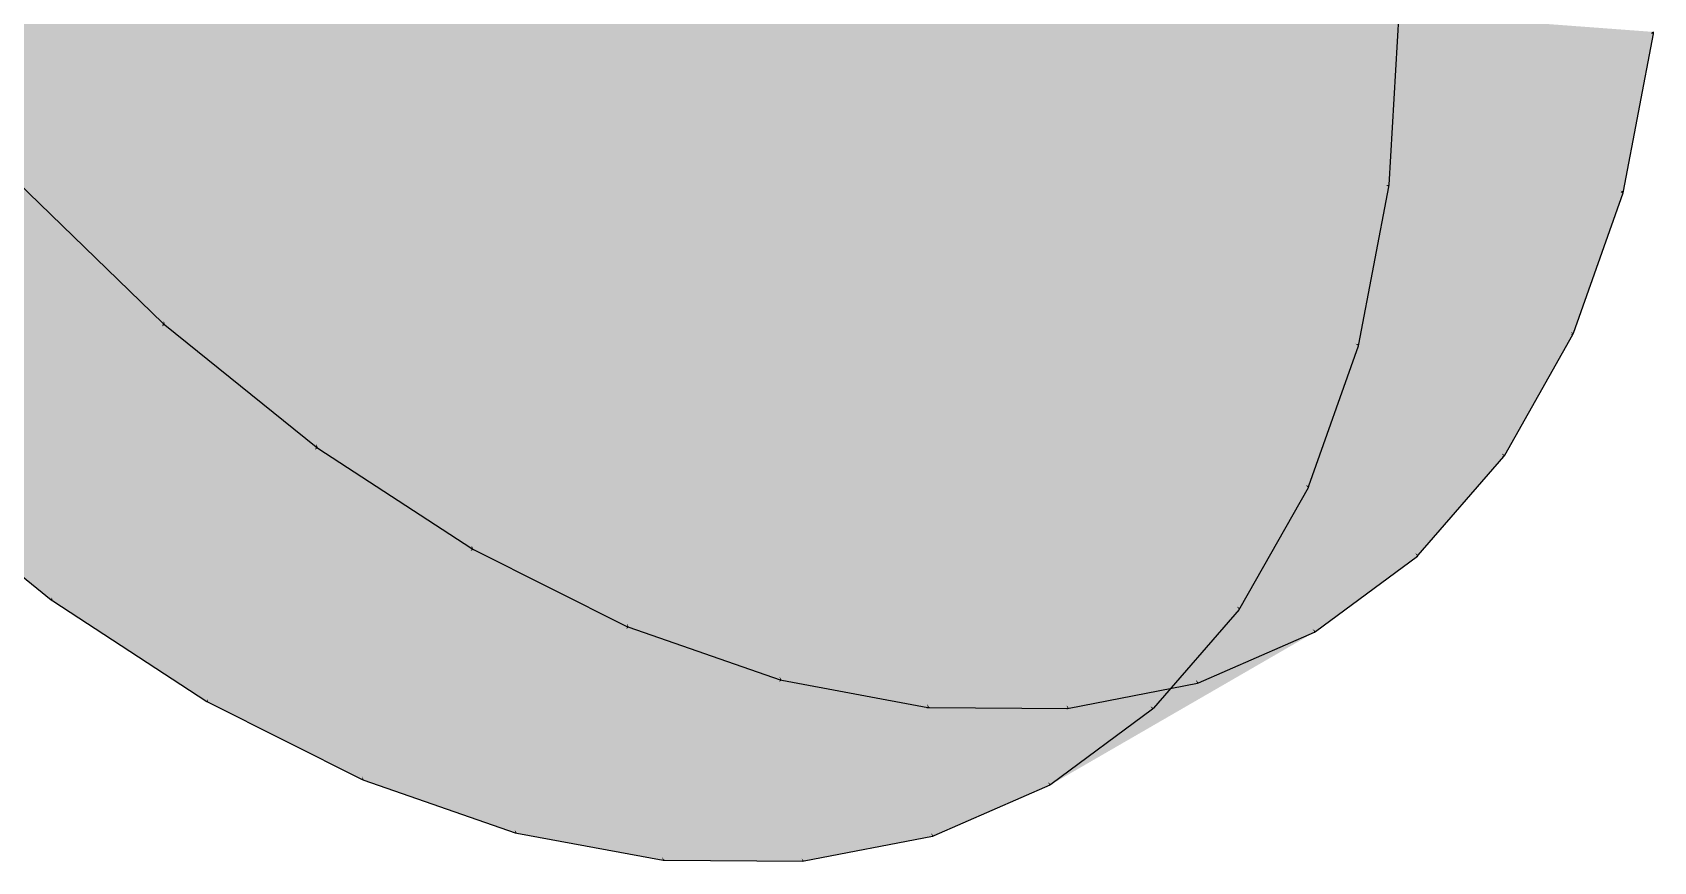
# Model space of a CAD drawing. Extents: x 0 to 297, y 0 to 210.
# Drawn here: x 190.15 to 198.81, y 141.5 to 145.92 of the extents above; entities that cross this region are included whole.
import ezdxf

# ---------------------------------------------------------------- set-up
doc = ezdxf.new("R2010")
doc.units = 0
doc.layers.add('SOMBRA', color=8, linetype='CONTINUOUS')
doc.layers.add('VISIBLE', color=7, linetype='CONTINUOUS')

msp = doc.modelspace()

# ---------------------------------------------------------------- linework, layer by layer
at = {"layer": 'SOMBRA', "color": 252}
for points in [[(190.6243, 145.92), (191.0858, 149.7011), (190.1707, 146.286)], [(191.0858, 145.6186), (191.0858, 149.7011), (190.6243, 145.92)], [(191.5473, 145.3871), (191.0858, 149.7011), (191.0858, 145.6186)], [(192.0008, 145.2294), (191.0858, 149.7011), (191.5473, 145.3871)], [(192.4388, 145.1482), (191.0858, 149.7011), (192.0008, 145.2294)], [(192.8536, 145.1449), (191.0858, 149.7011), (192.4388, 145.1482)], [(193.2381, 145.2196), (191.0858, 149.7011), (192.8536, 145.1449)], [(193.5858, 145.371), (191.0858, 149.7011), (193.2381, 145.2196)], [(193.8907, 145.5964), (191.0858, 149.7011), (193.5858, 145.371)], [(194.1476, 145.8921), (191.0858, 149.7011), (193.8907, 145.5964)], [(194.3522, 146.2529), (191.0858, 149.7011), (194.1476, 145.8921)], [(190.5995, 145.7166), (190.1707, 146.286), (190.1548, 146.2266)], [(190.5995, 145.7166), (190.6163, 145.8541), (190.1707, 146.286)], [(190.6163, 145.8541), (190.6243, 145.92), (190.1707, 146.286)], [(196.3907, 145.8318), (195.7381, 146.3078), (195.1843, 146.0668)], [(197.4359, 146.0348), (195.7381, 146.3078), (196.3907, 145.8318)], [(190.5723, 145.4942), (190.1548, 146.2266), (190.1215, 146.1023)], [(190.5723, 145.4942), (190.5995, 145.7166), (190.1548, 146.2266)], [(194.4091, 146.1929), (194.3522, 146.2529), (194.1476, 145.8921)], [(194.5279, 146.0675), (194.4091, 146.1929), (194.1476, 145.8921)], [(190.532, 145.1633), (190.1215, 146.1023), (190.0677, 145.9015)], [(190.532, 145.1633), (190.5723, 145.4942), (190.1215, 146.1023)], [(194.5279, 146.0675), (194.1476, 145.8921), (194.2009, 145.8258)], [(194.72, 145.8647), (194.5279, 146.0675), (194.2009, 145.8258)], [(195.1843, 146.0668), (194.5279, 146.0675), (194.72, 145.8647)], [(195.6183, 145.6818), (195.1843, 146.0668), (194.72, 145.8647)], [(196.3907, 145.8318), (195.1843, 146.0668), (195.6183, 145.6818)], [(197.3959, 145.109), (197.4359, 146.0348), (196.3907, 145.8318)], [(197.3959, 145.109), (197.4497, 146.0268), (197.4359, 146.0348)], [(198.7951, 145.9168), (197.4497, 146.0268), (197.3959, 145.109)], [(198.8101, 145.9255), (197.4497, 146.0268), (198.7951, 145.9168)], [(190.4733, 144.6827), (190.0677, 145.9015), (189.9876, 145.6026)], [(190.4733, 144.6827), (190.532, 145.1633), (190.0677, 145.9015)], [(191.0858, 145.1589), (190.6163, 145.8541), (190.5995, 145.7166)], [(191.0858, 145.399), (190.6243, 145.92), (190.6163, 145.8541)], [(191.0858, 145.1589), (191.0858, 145.399), (190.6163, 145.8541)], [(191.0858, 145.399), (191.0858, 145.5475), (190.6243, 145.92)], [(191.0858, 145.5475), (191.0858, 145.6186), (190.6243, 145.92)], [(194.2009, 145.8258), (194.1476, 145.8921), (193.8907, 145.5964)], [(194.72, 145.8647), (194.2009, 145.8258), (194.3123, 145.6872)], [(195.0058, 145.5629), (194.72, 145.8647), (194.3123, 145.6872)], [(195.6183, 145.6818), (194.72, 145.8647), (195.0058, 145.5629)], [(197.3953, 145.0991), (198.8095, 145.9156), (198.7951, 145.9168)], [(197.3953, 145.0991), (198.7951, 145.9168), (197.3959, 145.109)], [(198.6488, 145.0756), (198.8095, 145.9156), (197.3953, 145.0991)], [(198.8095, 145.9156), (198.8101, 145.9255), (198.7951, 145.9168)], [(194.3123, 145.6872), (194.2009, 145.8258), (193.8907, 145.5964)], [(197.3816, 145.1091), (196.3907, 145.8318), (195.6183, 145.6818)], [(197.3959, 145.109), (196.3907, 145.8318), (197.3816, 145.1091)], [(191.0858, 144.8016), (190.5995, 145.7166), (190.5723, 145.4942)], [(191.0858, 144.8016), (191.0858, 145.1589), (190.5995, 145.7166)], [(194.3123, 145.6872), (193.8907, 145.5964), (193.9395, 145.5249)], [(194.4924, 145.4632), (194.3123, 145.6872), (193.9395, 145.5249)], [(195.0058, 145.5629), (194.3123, 145.6872), (194.4924, 145.4632)], [(196.2542, 145.118), (195.6183, 145.6818), (195.0058, 145.5629)], [(197.3816, 145.1091), (195.6183, 145.6818), (196.2542, 145.118)], [(190.3874, 143.9787), (189.9876, 145.6026), (189.8713, 145.1685)], [(190.3874, 143.9787), (190.4733, 144.6827), (189.9876, 145.6026)], [(191.5721, 145.1551), (191.0858, 145.6186), (191.0858, 145.5475)], [(191.5721, 145.1551), (191.5553, 145.312), (191.0858, 145.6186)], [(191.5553, 145.312), (191.5473, 145.3871), (191.0858, 145.6186)], [(193.9395, 145.5249), (193.8907, 145.5964), (193.5858, 145.371)], [(191.5992, 144.9013), (191.0858, 145.5475), (191.0858, 145.399)], [(191.5992, 144.9013), (191.5721, 145.1551), (191.0858, 145.5475)], [(194.0416, 145.3756), (193.9395, 145.5249), (193.5858, 145.371)], [(194.4924, 145.4632), (193.9395, 145.5249), (194.0416, 145.3756)], [(195.421, 145.1246), (195.0058, 145.5629), (194.4924, 145.4632)], [(196.2542, 145.118), (195.0058, 145.5629), (195.421, 145.1246)], [(191.0858, 144.2827), (190.5723, 145.4942), (190.532, 145.1633)], [(191.0858, 144.2827), (191.0858, 144.8016), (190.5723, 145.4942)], [(194.7604, 145.1298), (194.4924, 145.4632), (194.0416, 145.3756)], [(195.421, 145.1246), (194.4924, 145.4632), (194.7604, 145.1298)], [(191.6396, 144.5238), (191.0858, 145.399), (191.0858, 145.1589)], [(191.6396, 144.5238), (191.5992, 144.9013), (191.0858, 145.399)], [(192.0501, 144.9889), (191.5473, 145.3871), (191.5553, 145.312)], [(192.0501, 144.9889), (192.0168, 145.1515), (191.5473, 145.3871)], [(192.0168, 145.1515), (192.0008, 145.2294), (191.5473, 145.3871)], [(193.6293, 145.2956), (193.5858, 145.371), (193.2381, 145.2196)], [(194.0416, 145.3756), (193.5858, 145.371), (193.6293, 145.2956)], [(194.2065, 145.1342), (194.0416, 145.3756), (193.6293, 145.2956)], [(194.7604, 145.1298), (194.0416, 145.3756), (194.2065, 145.1342)], [(192.1039, 144.7259), (191.5553, 145.312), (191.5721, 145.1551)], [(192.1039, 144.7259), (192.0501, 144.9889), (191.5553, 145.312)], [(193.7202, 145.1381), (193.6293, 145.2956), (193.2381, 145.2196)], [(194.2065, 145.1342), (193.6293, 145.2956), (193.7202, 145.1381)], [(190.2569, 142.9098), (189.8713, 145.1685), (189.7009, 144.5327)], [(190.2569, 142.9098), (190.3874, 143.9787), (189.8713, 145.1685)], [(191.0858, 143.5226), (190.532, 145.1633), (190.4733, 144.6827)], [(191.0858, 143.5226), (191.0858, 144.2827), (190.532, 145.1633)], [(191.6983, 143.9754), (191.0858, 145.1589), (191.0858, 144.8016)], [(191.6983, 143.9754), (191.6396, 144.5238), (191.0858, 145.1589)], [(192.5115, 144.9033), (192.0008, 145.2294), (192.0168, 145.1515)], [(192.5115, 144.9033), (192.4623, 145.0689), (192.0008, 145.2294)], [(192.4623, 145.0689), (192.4388, 145.1482), (192.0008, 145.2294)], [(193.2756, 145.1416), (193.2381, 145.2196), (192.8536, 145.1449)], [(193.7202, 145.1381), (193.2381, 145.2196), (193.2756, 145.1416)], [(190.073, 145.1264), (190.8529, 144.3705), (189.4387, 143.554)], [(192.184, 144.3345), (191.5721, 145.1551), (191.5992, 144.9013)], [(192.184, 144.3345), (192.1039, 144.7259), (191.5721, 145.1551)], [(192.5911, 144.6356), (192.0168, 145.1515), (192.0501, 144.9889)], [(192.5911, 144.6356), (192.5115, 144.9033), (192.0168, 145.1515)], [(192.9486, 144.8999), (192.4388, 145.1482), (192.4623, 145.0689)], [(192.9486, 144.8999), (192.8843, 145.0656), (192.4388, 145.1482)], [(192.8843, 145.0656), (192.8536, 145.1449), (192.4388, 145.1482)], [(193.3538, 144.9786), (192.8536, 145.1449), (192.8843, 145.0656)], [(193.3538, 144.9786), (193.2756, 145.1416), (192.8536, 145.1449)], [(193.8673, 144.8834), (193.2756, 145.1416), (193.3538, 144.9786)], [(193.8673, 144.8834), (193.7202, 145.1381), (193.2756, 145.1416)], [(194.452, 144.775), (193.7202, 145.1381), (193.8673, 144.8834)], [(194.452, 144.775), (194.2065, 145.1342), (193.7202, 145.1381)], [(195.1496, 144.6457), (194.2065, 145.1342), (194.452, 144.775)], [(195.1496, 144.6457), (194.7604, 145.1298), (194.2065, 145.1342)], [(196.0292, 144.4826), (194.7604, 145.1298), (195.1496, 144.6457)], [(196.0292, 144.4826), (195.421, 145.1246), (194.7604, 145.1298)], [(197.2196, 144.2619), (195.421, 145.1246), (196.0292, 144.4826)], [(197.2196, 144.2619), (196.2542, 145.118), (195.421, 145.1246)], [(197.2346, 144.2591), (196.2542, 145.118), (197.2196, 144.2619)], [(197.2346, 144.2591), (197.3816, 145.1091), (196.2542, 145.118)], [(197.2346, 144.2591), (197.3953, 145.0991), (197.3816, 145.1091)], [(198.6338, 145.067), (197.3953, 145.0991), (197.2346, 144.2591)], [(197.3953, 145.0991), (197.3959, 145.109), (197.3816, 145.1091)], [(198.6488, 145.0756), (197.3953, 145.0991), (198.6338, 145.067)], [(198.6471, 145.0666), (198.6488, 145.0756), (198.6338, 145.067)], [(192.7095, 144.2371), (192.0501, 144.9889), (192.1039, 144.7259)], [(192.7095, 144.2371), (192.5911, 144.6356), (192.0501, 144.9889)], [(193.0526, 144.6319), (192.4623, 145.0689), (192.5115, 144.9033)], [(193.0526, 144.6319), (192.9486, 144.8999), (192.4623, 145.0689)], [(193.4804, 144.715), (192.8843, 145.0656), (192.9486, 144.8999)], [(193.4804, 144.715), (193.3538, 144.9786), (192.8843, 145.0656)], [(197.2329, 144.2501), (198.6471, 145.0666), (198.6338, 145.067)], [(197.2329, 144.2501), (198.6338, 145.067), (197.2346, 144.2591)], [(198.3824, 144.3189), (198.6471, 145.0666), (197.2329, 144.2501)], [(192.3003, 143.7662), (191.5992, 144.9013), (191.6396, 144.5238)], [(192.3003, 143.7662), (192.184, 144.3345), (191.5992, 144.9013)], [(193.2073, 144.2332), (192.5115, 144.9033), (192.5911, 144.6356)], [(193.2073, 144.2332), (193.0526, 144.6319), (192.5115, 144.9033)], [(193.6688, 144.3228), (192.9486, 144.8999), (193.0526, 144.6319)], [(193.6688, 144.3228), (193.4804, 144.715), (192.9486, 144.8999)], [(194.0861, 144.5044), (193.3538, 144.9786), (193.4804, 144.715)], [(194.0861, 144.5044), (193.8673, 144.8834), (193.3538, 144.9786)], [(194.8085, 144.2533), (193.8673, 144.8834), (194.0861, 144.5044)], [(194.8085, 144.2533), (194.452, 144.775), (193.8673, 144.8834)], [(191.7842, 143.1723), (191.0858, 144.8016), (191.0858, 144.2827)], [(191.7842, 143.1723), (191.6983, 143.9754), (191.0858, 144.8016)], [(192.8815, 143.6584), (192.1039, 144.7259), (192.184, 144.3345)], [(192.8815, 143.6584), (192.7095, 144.2371), (192.1039, 144.7259)], [(195.7196, 143.9365), (194.452, 144.775), (194.8085, 144.2533)], [(195.7196, 143.9365), (195.1496, 144.6457), (194.452, 144.775)], [(191.0858, 142.3685), (190.4733, 144.6827), (190.3874, 143.9787)], [(191.0858, 142.3685), (191.0858, 143.5226), (190.4733, 144.6827)], [(194.4038, 143.954), (193.4804, 144.715), (193.6688, 144.3228)], [(194.4038, 143.954), (194.0861, 144.5044), (193.4804, 144.715)], [(196.9526, 143.5078), (195.1496, 144.6457), (195.7196, 143.9365)], [(196.9526, 143.5078), (196.0292, 144.4826), (195.1496, 144.6457)], [(193.432, 143.654), (192.5911, 144.6356), (192.7095, 144.2371)], [(193.432, 143.654), (193.2073, 144.2332), (192.5911, 144.6356)], [(193.9424, 143.7532), (193.0526, 144.6319), (193.2073, 144.2332)], [(193.9424, 143.7532), (193.6688, 144.3228), (193.0526, 144.6319)], [(189.4473, 143.547), (190.2569, 142.9098), (189.7009, 144.5327)], [(192.4707, 142.9336), (191.6396, 144.5238), (191.6983, 143.9754)], [(192.4707, 142.9336), (192.3003, 143.7662), (191.6396, 144.5238)], [(195.3308, 143.489), (194.0861, 144.5044), (194.4038, 143.954)], [(195.3308, 143.489), (194.8085, 144.2533), (194.0861, 144.5044)], [(196.9682, 143.5024), (196.0292, 144.4826), (196.9526, 143.5078)], [(196.9682, 143.5024), (197.2196, 144.2619), (196.0292, 144.4826)], [(189.4387, 143.554), (190.8529, 144.3705), (190.8465, 144.3548)], [(189.4387, 143.554), (190.8465, 144.3548), (189.4473, 143.547)], [(190.8465, 144.3548), (190.2551, 142.8951), (189.4473, 143.547)], [(190.8616, 144.3635), (190.2551, 142.8951), (190.8465, 144.3548)], [(190.8616, 144.3635), (191.6693, 143.7116), (190.2551, 142.8951)], [(190.8529, 144.3705), (190.8616, 144.3635), (190.8465, 144.3548)], [(193.1334, 142.8107), (192.184, 144.3345), (192.3003, 143.7662)], [(193.1334, 142.8107), (192.8815, 143.6584), (192.184, 144.3345)], [(194.8693, 143.1478), (193.6688, 144.3228), (193.9424, 143.7532)], [(194.8693, 143.1478), (194.4038, 143.954), (193.6688, 144.3228)], [(198.0153, 143.6683), (198.3795, 144.3109), (196.9653, 143.4944)], [(196.9653, 143.4944), (198.3795, 144.3109), (198.3673, 144.3102)], [(196.9653, 143.4944), (198.3673, 144.3102), (196.9682, 143.5024)], [(198.3673, 144.3102), (197.2329, 144.2501), (196.9682, 143.5024)], [(198.3824, 144.3189), (197.2329, 144.2501), (198.3673, 144.3102)], [(198.3795, 144.3109), (198.3824, 144.3189), (198.3673, 144.3102)], [(191.9146, 141.9527), (191.0858, 144.2827), (191.0858, 143.5226)], [(191.9146, 141.9527), (191.7842, 143.1723), (191.0858, 144.2827)], [(193.7611, 142.8058), (192.7095, 144.2371), (192.8815, 143.6584)], [(193.7611, 142.8058), (193.432, 143.654), (192.7095, 144.2371)], [(194.3431, 142.9188), (193.2073, 144.2332), (193.432, 143.654)], [(194.3431, 142.9188), (193.9424, 143.7532), (193.2073, 144.2332)], [(196.5852, 142.8597), (194.8085, 144.2533), (195.3308, 143.489)], [(196.5852, 142.8597), (195.7196, 143.9365), (194.8085, 144.2533)], [(196.9682, 143.5024), (197.2329, 144.2501), (197.2196, 144.2619)], [(197.2329, 144.2501), (197.2346, 144.2591), (197.2196, 144.2619)], [(190.264, 142.8893), (190.3874, 143.9787), (190.2569, 142.9098)], [(190.264, 142.8893), (191.0858, 142.3685), (190.3874, 143.9787)], [(192.7293, 141.6695), (191.6983, 143.9754), (191.7842, 143.1723)], [(192.7293, 141.6695), (192.4707, 142.9336), (191.6983, 143.9754)], [(196.1237, 142.3287), (194.4038, 143.954), (194.8693, 143.1478)], [(196.1237, 142.3287), (195.3308, 143.489), (194.4038, 143.954)], [(196.6011, 142.8518), (195.7196, 143.9365), (196.5852, 142.8597)], [(196.6011, 142.8518), (196.9526, 143.5078), (195.7196, 143.9365)], [(190.2551, 142.8951), (191.6693, 143.7116), (191.6631, 143.6971)], [(190.2551, 142.8951), (191.6631, 143.6971), (190.264, 142.8893)], [(191.6631, 143.6971), (191.0858, 142.3526), (190.264, 142.8893)], [(191.6782, 143.7058), (191.0858, 142.3526), (191.6631, 143.6971)], [(191.6782, 143.7058), (192.5, 143.1691), (191.0858, 142.3526)], [(191.6693, 143.7116), (191.6782, 143.7058), (191.6631, 143.6971)], [(193.5159, 141.5237), (192.3003, 143.7662), (192.4707, 142.9336)], [(193.5159, 141.5237), (193.1334, 142.8107), (192.3003, 143.7662)], [(195.576, 141.9237), (193.9424, 143.7532), (194.3431, 142.9188)], [(195.576, 141.9237), (194.8693, 143.1478), (193.9424, 143.7532)], [(194.2609, 141.5178), (192.8815, 143.6584), (193.1334, 142.8107)], [(194.2609, 141.5178), (193.7611, 142.8058), (192.8815, 143.6584)], [(194.9515, 141.6519), (193.432, 143.654), (193.7611, 142.8058)], [(194.9515, 141.6519), (194.3431, 142.9188), (193.432, 143.654)], [(197.5538, 143.1348), (198.0114, 143.6614), (196.5971, 142.8449)], [(196.5971, 142.8449), (198.0114, 143.6614), (198.0002, 143.6596)], [(196.5971, 142.8449), (198.0002, 143.6596), (196.6011, 142.8518)], [(198.0002, 143.6596), (196.9653, 143.4944), (196.6011, 142.8518)], [(198.0153, 143.6683), (196.9653, 143.4944), (198.0002, 143.6596)], [(198.0114, 143.6614), (198.0153, 143.6683), (198.0002, 143.6596)], [(189.4473, 143.547), (190.2551, 142.8951), (190.2569, 142.9098)], [(191.0946, 142.3482), (191.0858, 143.5226), (191.0858, 142.3685)], [(191.0946, 142.3482), (191.9146, 141.9527), (191.0858, 143.5226)], [(196.1396, 142.3183), (195.3308, 143.489), (196.1237, 142.3287)], [(196.1396, 142.3183), (196.5852, 142.8597), (195.3308, 143.489)], [(196.6011, 142.8518), (196.9653, 143.4944), (196.9526, 143.5078)], [(196.9653, 143.4944), (196.9682, 143.5024), (196.9526, 143.5078)], [(191.0858, 142.3526), (192.5, 143.1691), (192.4938, 143.156)], [(191.9251, 141.9329), (191.7842, 143.1723), (191.9146, 141.9527)], [(191.9251, 141.9329), (192.7293, 141.6695), (191.7842, 143.1723)], [(192.5, 143.1691), (192.5088, 143.1647), (192.4938, 143.156)], [(191.0858, 142.3526), (192.4938, 143.156), (191.0946, 142.3482)], [(192.4938, 143.156), (191.9165, 141.9359), (191.0946, 142.3482)], [(192.5088, 143.1647), (191.9165, 141.9359), (192.4938, 143.156)], [(192.5088, 143.1647), (193.3307, 142.7524), (191.9165, 141.9359)], [(195.5916, 141.9112), (194.8693, 143.1478), (195.576, 141.9237)], [(195.5916, 141.9112), (196.1237, 142.3287), (194.8693, 143.1478)], [(197.0058, 142.7277), (197.5489, 143.1291), (196.1347, 142.3126)], [(196.1347, 142.3126), (197.5489, 143.1291), (197.5388, 143.1261)], [(196.1347, 142.3126), (197.5388, 143.1261), (196.1396, 142.3183)], [(197.5388, 143.1261), (196.5971, 142.8449), (196.1396, 142.3183)], [(197.5538, 143.1348), (196.5971, 142.8449), (197.5388, 143.1261)], [(197.5489, 143.1291), (197.5538, 143.1348), (197.5388, 143.1261)], [(190.2551, 142.8951), (190.264, 142.8893), (190.2569, 142.9098)], [(192.7413, 141.6505), (192.4707, 142.9336), (192.7293, 141.6695)], [(192.7413, 141.6505), (193.5159, 141.5237), (192.4707, 142.9336)], [(194.9666, 141.6373), (194.3431, 142.9188), (194.9515, 141.6519)], [(194.9666, 141.6373), (195.576, 141.9237), (194.3431, 142.9188)], [(190.264, 142.8893), (191.0858, 142.3526), (191.0858, 142.3685)], [(196.1396, 142.3183), (196.5971, 142.8449), (196.5852, 142.8597)], [(196.5971, 142.8449), (196.6011, 142.8518), (196.5852, 142.8597)], [(191.9165, 141.9359), (193.3307, 142.7524), (193.3243, 142.7407)], [(191.9165, 141.9359), (193.3243, 142.7407), (191.9251, 141.9329)], [(193.3243, 142.7407), (192.7329, 141.652), (191.9251, 141.9329)], [(193.3393, 142.7494), (192.7329, 141.652), (193.3243, 142.7407)], [(193.3393, 142.7494), (194.1471, 142.4685), (192.7329, 141.652)], [(193.5291, 141.5058), (193.1334, 142.8107), (193.5159, 141.5237)], [(193.5291, 141.5058), (194.2609, 141.5178), (193.1334, 142.8107)], [(193.3307, 142.7524), (193.3393, 142.7494), (193.3243, 142.7407)], [(194.2751, 141.5014), (193.7611, 142.8058), (194.2609, 141.5178)], [(194.2751, 141.5014), (194.9515, 141.6519), (193.7611, 142.8058)], [(196.3808, 142.4538), (197, 142.7233), (195.5858, 141.9068)], [(195.5858, 141.9068), (197, 142.7233), (196.9908, 142.719)], [(195.5858, 141.9068), (196.9908, 142.719), (195.5916, 141.9112)], [(196.9908, 142.719), (196.1347, 142.3126), (195.5916, 141.9112)], [(197.0058, 142.7277), (196.1347, 142.3126), (196.9908, 142.719)], [(197, 142.7233), (197.0058, 142.7277), (196.9908, 142.719)], [(192.7329, 141.652), (194.1471, 142.4685), (194.1405, 142.4583)], [(192.7329, 141.652), (194.1405, 142.4583), (192.7413, 141.6505)], [(194.1405, 142.4583), (193.5212, 141.5059), (192.7413, 141.6505)], [(194.1555, 142.467), (193.5212, 141.5059), (194.1405, 142.4583)], [(194.1555, 142.467), (194.9354, 142.3224), (193.5212, 141.5059)], [(194.1471, 142.4685), (194.1555, 142.467), (194.1405, 142.4583)], [(195.6893, 142.3179), (196.3741, 142.4509), (194.9599, 141.6344)], [(194.9599, 141.6344), (196.3741, 142.4509), (196.3658, 142.4451)], [(194.9599, 141.6344), (196.3658, 142.4451), (194.9666, 141.6373)], [(196.3658, 142.4451), (195.5858, 141.9068), (194.9666, 141.6373)], [(196.3808, 142.4538), (195.5858, 141.9068), (196.3658, 142.4451)], [(196.3741, 142.4509), (196.3808, 142.4538), (196.3658, 142.4451)], [(191.0858, 142.3526), (191.0946, 142.3482), (191.0858, 142.3685)], [(191.0946, 142.3482), (191.9165, 141.9359), (191.9146, 141.9527)], [(193.5212, 141.5059), (194.9354, 142.3224), (194.9283, 142.3137)], [(193.5212, 141.5059), (194.9283, 142.3137), (193.5291, 141.5058)], [(194.9283, 142.3137), (194.2678, 141.5), (193.5291, 141.5058)], [(194.9433, 142.3223), (194.2678, 141.5), (194.9283, 142.3137)], [(194.9433, 142.3223), (195.682, 142.3165), (194.2678, 141.5)], [(194.2678, 141.5), (195.682, 142.3165), (195.6743, 142.3092)], [(194.2678, 141.5), (195.6743, 142.3092), (194.2751, 141.5014)], [(195.6743, 142.3092), (194.9599, 141.6344), (194.2751, 141.5014)], [(194.9354, 142.3224), (194.9433, 142.3223), (194.9283, 142.3137)], [(195.6893, 142.3179), (194.9599, 141.6344), (195.6743, 142.3092)], [(195.5916, 141.9112), (196.1347, 142.3126), (196.1237, 142.3287)], [(195.682, 142.3165), (195.6893, 142.3179), (195.6743, 142.3092)], [(196.1347, 142.3126), (196.1396, 142.3183), (196.1237, 142.3287)], [(191.9165, 141.9359), (191.9251, 141.9329), (191.9146, 141.9527)], [(191.9251, 141.9329), (192.7329, 141.652), (192.7293, 141.6695)], [(194.9666, 141.6373), (195.5858, 141.9068), (195.576, 141.9237)], [(195.5858, 141.9068), (195.5916, 141.9112), (195.576, 141.9237)], [(192.7329, 141.652), (192.7413, 141.6505), (192.7293, 141.6695)], [(192.7413, 141.6505), (193.5212, 141.5059), (193.5159, 141.5237)], [(194.2751, 141.5014), (194.9599, 141.6344), (194.9515, 141.6519)], [(194.9599, 141.6344), (194.9666, 141.6373), (194.9515, 141.6519)], [(193.5212, 141.5059), (193.5291, 141.5058), (193.5159, 141.5237)], [(193.5291, 141.5058), (194.2678, 141.5), (194.2609, 141.5178)], [(194.2678, 141.5), (194.2751, 141.5014), (194.2609, 141.5178)]]:
    msp.add_solid(points, dxfattribs=at)
at = {"layer": 'SOMBRA', "color": 253}
for points in [[(189.8246, 146.7115), (190.4524, 145.9916), (190.0699, 145.1462)], [(190.4524, 145.9916), (190.7043, 146.5484), (191.1151, 145.3492)], [(190.7043, 146.5484), (191.2855, 145.985), (191.1151, 145.3492)], [(191.2855, 145.985), (191.4018, 146.4191), (191.8875, 145.4992)], [(191.4018, 146.4191), (191.9462, 145.9798), (191.8875, 145.4992)], [(191.9462, 145.9798), (191.9866, 146.3107), (192.5, 145.6181)], [(191.9866, 146.3107), (192.5, 145.9754), (192.5, 145.6181)], [(192.5, 145.9754), (192.5, 146.2155), (193.0134, 145.7178)], [(192.5, 146.2155), (192.9863, 145.9716), (193.0134, 145.7178)], [(192.9863, 145.9716), (192.9695, 146.1285), (193.4643, 145.8054)], [(192.9695, 146.1285), (193.431, 145.968), (193.4643, 145.8054)], [(193.431, 145.968), (193.4151, 146.0459), (193.8765, 145.8854)], [(193.4151, 146.0459), (193.853, 145.9647), (193.8765, 145.8854)], [(190.8529, 144.3705), (190.0699, 145.1462), (190.4524, 145.9916)], [(190.8529, 144.3705), (190.4524, 145.9916), (190.8565, 144.3838)], [(190.4524, 145.9916), (191.1151, 145.3492), (190.8565, 144.3838)], [(191.1151, 145.3492), (191.2855, 145.985), (191.8016, 144.7952)], [(191.2855, 145.985), (191.8875, 145.4992), (191.8016, 144.7952)], [(191.8875, 145.4992), (191.9462, 145.9798), (192.5, 145.0992)], [(191.9462, 145.9798), (192.5, 145.6181), (192.5, 145.0992)], [(192.5, 145.6181), (192.5, 145.9754), (193.0538, 145.3403)], [(192.5, 145.9754), (193.0134, 145.7178), (193.0538, 145.3403)], [(193.0134, 145.7178), (192.9863, 145.9716), (193.5181, 145.5424)], [(192.9863, 145.9716), (193.4643, 145.8054), (193.5181, 145.5424)], [(193.4643, 145.8054), (193.431, 145.968), (193.9258, 145.7198)], [(193.431, 145.968), (193.8765, 145.8854), (193.9258, 145.7198)], [(193.8765, 145.8854), (193.853, 145.9647), (194.2985, 145.8821)], [(193.853, 145.9647), (194.2678, 145.9614), (194.2985, 145.8821)], [(194.2985, 145.8821), (194.2678, 145.9614), (194.6898, 145.9581)], [(194.2985, 145.8821), (194.6898, 145.9581), (194.7681, 145.7951)], [(194.7681, 145.7951), (194.6898, 145.9581), (195.1345, 145.9546)], [(194.7681, 145.7951), (195.1345, 145.9546), (195.2815, 145.6999)], [(195.2815, 145.6999), (195.1345, 145.9546), (195.6208, 145.9507)], [(195.2815, 145.6999), (195.6208, 145.9507), (195.8662, 145.5915)], [(195.8662, 145.5915), (195.6208, 145.9507), (196.1746, 145.9463)], [(195.8662, 145.5915), (196.1746, 145.9463), (196.5638, 145.4622)], [(196.5638, 145.4622), (196.1746, 145.9463), (196.8353, 145.9411)], [(196.5638, 145.4622), (196.8353, 145.9411), (197.4434, 145.2991)], [(197.4434, 145.2991), (196.8353, 145.9411), (197.6684, 145.9345)], [(193.9258, 145.7198), (193.8765, 145.8854), (194.3628, 145.7164)], [(193.8765, 145.8854), (194.2985, 145.8821), (194.3628, 145.7164)], [(194.3628, 145.7164), (194.2985, 145.8821), (194.7681, 145.7951)], [(197.4434, 145.2991), (197.6684, 145.9345), (198.6338, 145.0784)], [(198.8095, 145.9156), (198.6338, 145.0784), (197.6684, 145.9345)], [(198.8095, 145.9156), (197.6684, 145.9345), (198.7958, 145.9256)], [(198.8095, 145.9156), (198.6488, 145.0756), (198.6338, 145.0784)], [(198.8101, 145.9255), (198.8095, 145.9156), (198.7958, 145.9256)], [(193.5181, 145.5424), (193.4643, 145.8054), (194.0053, 145.4521)], [(193.4643, 145.8054), (193.9258, 145.7198), (194.0053, 145.4521)], [(194.3628, 145.7164), (194.7681, 145.7951), (194.8946, 145.5315)], [(194.8946, 145.5315), (194.7681, 145.7951), (195.2815, 145.6999)], [(193.0538, 145.3403), (193.0134, 145.7178), (193.5982, 145.151)], [(193.0134, 145.7178), (193.5181, 145.5424), (193.5982, 145.151)], [(194.0053, 145.4521), (193.9258, 145.7198), (194.4668, 145.4484)], [(193.9258, 145.7198), (194.3628, 145.7164), (194.4668, 145.4484)], [(194.4668, 145.4484), (194.3628, 145.7164), (194.8946, 145.5315)], [(194.8946, 145.5315), (195.2815, 145.6999), (195.5003, 145.3209)], [(195.5003, 145.3209), (195.2815, 145.6999), (195.8662, 145.5915)], [(192.5, 145.0992), (192.5, 145.6181), (193.1125, 144.7919)], [(192.5, 145.6181), (193.0538, 145.3403), (193.1125, 144.7919)], [(195.5003, 145.3209), (195.8662, 145.5915), (196.2228, 145.0697)], [(196.2228, 145.0697), (195.8662, 145.5915), (196.5638, 145.4622)], [(193.5982, 145.151), (193.5181, 145.5424), (194.1237, 145.0536)], [(193.5181, 145.5424), (194.0053, 145.4521), (194.1237, 145.0536)], [(194.4668, 145.4484), (194.8946, 145.5315), (195.083, 145.1393)], [(195.083, 145.1393), (194.8946, 145.5315), (195.5003, 145.3209)], [(191.8016, 144.7952), (191.8875, 145.4992), (192.5, 144.3391)], [(191.8875, 145.4992), (192.5, 145.0992), (192.5, 144.3391)], [(194.1237, 145.0536), (194.0053, 145.4521), (194.6215, 145.0497)], [(194.0053, 145.4521), (194.4668, 145.4484), (194.6215, 145.0497)], [(194.6215, 145.0497), (194.4668, 145.4484), (195.083, 145.1393)], [(196.2228, 145.0697), (196.5638, 145.4622), (197.1338, 144.753)], [(197.1338, 144.753), (196.5638, 145.4622), (197.4434, 145.2991)], [(191.6693, 143.7116), (190.8565, 144.3838), (191.1151, 145.3492)], [(191.6693, 143.7116), (191.1151, 145.3492), (191.6711, 143.7263)], [(191.1151, 145.3492), (191.8016, 144.7952), (191.6711, 143.7263)], [(193.1125, 144.7919), (193.0538, 145.3403), (193.7145, 144.5827)], [(193.0538, 145.3403), (193.5982, 145.151), (193.7145, 144.5827)], [(195.083, 145.1393), (195.5003, 145.3209), (195.8181, 144.7705)], [(195.8181, 144.7705), (195.5003, 145.3209), (196.2228, 145.0697)], [(197.1338, 144.753), (197.4434, 145.2991), (198.3668, 144.3243)], [(198.6471, 145.0666), (198.3668, 144.3243), (197.4434, 145.2991)], [(198.6471, 145.0666), (197.4434, 145.2991), (198.6338, 145.0784)], [(190.8529, 144.3705), (190.073, 145.1264), (190.0699, 145.1462)], [(192.5, 144.3391), (192.5, 145.0992), (193.1984, 143.9887)], [(192.5, 145.0992), (193.1125, 144.7919), (193.1984, 143.9887)], [(193.7145, 144.5827), (193.5982, 145.151), (194.2957, 144.4749)], [(193.5982, 145.151), (194.1237, 145.0536), (194.2957, 144.4749)], [(194.6215, 145.0497), (195.083, 145.1393), (195.3566, 144.5697)], [(195.3566, 144.5697), (195.083, 145.1393), (195.8181, 144.7705)], [(198.6488, 145.0756), (198.6471, 145.0666), (198.6338, 145.0784)], [(194.2957, 144.4749), (194.1237, 145.0536), (194.8462, 144.4705)], [(194.1237, 145.0536), (194.6215, 145.0497), (194.8462, 144.4705)], [(194.8462, 144.4705), (194.6215, 145.0497), (195.3566, 144.5697)], [(195.8181, 144.7705), (196.2228, 145.0697), (196.745, 144.3055)], [(196.745, 144.3055), (196.2228, 145.0697), (197.1338, 144.753)], [(198.6471, 145.0666), (198.3824, 144.3189), (198.3668, 144.3243)], [(192.5, 143.1691), (191.6711, 143.7263), (191.8016, 144.7952)], [(192.5, 143.1691), (191.8016, 144.7952), (192.5, 143.185)], [(191.8016, 144.7952), (192.5, 144.3391), (192.5, 143.185)], [(193.1984, 143.9887), (193.1125, 144.7919), (193.8849, 143.7501)], [(193.1125, 144.7919), (193.7145, 144.5827), (193.8849, 143.7501)], [(195.3566, 144.5697), (195.8181, 144.7705), (196.2835, 143.9643)], [(196.2835, 143.9643), (195.8181, 144.7705), (196.745, 144.3055)], [(196.745, 144.3055), (197.1338, 144.753), (197.9994, 143.6762)], [(198.3795, 144.3109), (197.9994, 143.6762), (197.1338, 144.753)], [(198.3795, 144.3109), (197.1338, 144.753), (198.3668, 144.3243)], [(193.8849, 143.7501), (193.7145, 144.5827), (194.5476, 143.6272)], [(193.7145, 144.5827), (194.2957, 144.4749), (194.5476, 143.6272)], [(194.8462, 144.4705), (195.3566, 144.5697), (195.7573, 143.7353)], [(195.7573, 143.7353), (195.3566, 144.5697), (196.2835, 143.9643)], [(194.5476, 143.6272), (194.2957, 144.4749), (195.1754, 143.6223)], [(194.2957, 144.4749), (194.8462, 144.4705), (195.1754, 143.6223)], [(195.1754, 143.6223), (194.8462, 144.4705), (195.7573, 143.7353)], [(190.8616, 144.3635), (190.8529, 144.3705), (190.8565, 144.3838)], [(191.6693, 143.7116), (190.8616, 144.3635), (190.8565, 144.3838)], [(193.3307, 142.7524), (192.5, 143.185), (192.5, 144.3391)], [(193.3307, 142.7524), (192.5, 144.3391), (193.3289, 142.7692)], [(192.5, 144.3391), (193.1984, 143.9887), (193.3289, 142.7692)], [(196.2835, 143.9643), (196.745, 144.3055), (197.5379, 143.1452)], [(198.0114, 143.6614), (197.5379, 143.1452), (196.745, 144.3055)], [(198.0114, 143.6614), (196.745, 144.3055), (197.9994, 143.6762)], [(198.3795, 144.3109), (198.0153, 143.6683), (197.9994, 143.6762)], [(198.3824, 144.3189), (198.3795, 144.3109), (198.3668, 144.3243)], [(194.1471, 142.4685), (193.3289, 142.7692), (193.1984, 143.9887)], [(194.1471, 142.4685), (193.1984, 143.9887), (194.1435, 142.486)], [(193.1984, 143.9887), (193.8849, 143.7501), (194.1435, 142.486)], [(195.7573, 143.7353), (196.2835, 143.9643), (196.9902, 142.7402)], [(197.5489, 143.1291), (196.9902, 142.7402), (196.2835, 143.9643)], [(197.5489, 143.1291), (196.2835, 143.9643), (197.5379, 143.1452)], [(191.6782, 143.7058), (191.6693, 143.7116), (191.6711, 143.7263)], [(192.5, 143.1691), (191.6782, 143.7058), (191.6711, 143.7263)], [(194.9354, 142.3224), (194.1435, 142.486), (193.8849, 143.7501)], [(194.9354, 142.3224), (193.8849, 143.7501), (194.9301, 142.3402)], [(193.8849, 143.7501), (194.5476, 143.6272), (194.9301, 142.3402)], [(195.1754, 143.6223), (195.7573, 143.7353), (196.3657, 142.4684)], [(197, 142.7233), (196.3657, 142.4684), (195.7573, 143.7353)], [(197, 142.7233), (195.7573, 143.7353), (196.9902, 142.7402)], [(195.682, 142.3165), (194.9301, 142.3402), (194.5476, 143.6272)], [(195.682, 142.3165), (194.5476, 143.6272), (195.6751, 142.3343)], [(194.5476, 143.6272), (195.1754, 143.6223), (195.6751, 142.3343)], [(196.3741, 142.4509), (195.6751, 142.3343), (195.1754, 143.6223)], [(196.3741, 142.4509), (195.1754, 143.6223), (196.3657, 142.4684)], [(198.0114, 143.6614), (197.5538, 143.1348), (197.5379, 143.1452)], [(198.0153, 143.6683), (198.0114, 143.6614), (197.9994, 143.6762)], [(192.5088, 143.1647), (192.5, 143.1691), (192.5, 143.185)], [(193.3307, 142.7524), (192.5088, 143.1647), (192.5, 143.185)], [(197.5489, 143.1291), (197.0058, 142.7277), (196.9902, 142.7402)], [(197.5538, 143.1348), (197.5489, 143.1291), (197.5379, 143.1452)], [(193.3393, 142.7494), (193.3307, 142.7524), (193.3289, 142.7692)], [(194.1471, 142.4685), (193.3393, 142.7494), (193.3289, 142.7692)], [(197.0058, 142.7277), (197, 142.7233), (196.9902, 142.7402)], [(197, 142.7233), (196.3808, 142.4538), (196.3657, 142.4684)], [(194.1555, 142.467), (194.1471, 142.4685), (194.1435, 142.486)], [(194.9354, 142.3224), (194.1555, 142.467), (194.1435, 142.486)], [(196.3741, 142.4509), (195.6893, 142.3179), (195.6751, 142.3343)], [(196.3808, 142.4538), (196.3741, 142.4509), (196.3657, 142.4684)], [(194.9433, 142.3223), (194.9354, 142.3224), (194.9301, 142.3402)], [(195.682, 142.3165), (194.9433, 142.3223), (194.9301, 142.3402)], [(195.6893, 142.3179), (195.682, 142.3165), (195.6751, 142.3343)]]:
    msp.add_solid(points, dxfattribs=at)
at = {"layer": 'VISIBLE'}
for p, q in [((197.4497, 146.0268), (197.3959, 145.109)), ((198.6488, 145.0756), (198.8095, 145.9156)), ((198.8095, 145.9156), (198.8101, 145.9255)), ((190.073, 145.1264), (190.8529, 144.3705)), ((197.3953, 145.0991), (197.2346, 144.2591)), ((197.3959, 145.109), (197.3953, 145.0991)), ((198.6471, 145.0666), (198.6488, 145.0756)), ((198.3824, 144.3189), (198.6471, 145.0666)), ((190.8529, 144.3705), (190.8616, 144.3635)), ((190.8616, 144.3635), (191.6693, 143.7116)), ((198.0153, 143.6683), (198.3795, 144.3109)), ((198.3795, 144.3109), (198.3824, 144.3189)), ((197.2329, 144.2501), (196.9682, 143.5024)), ((197.2346, 144.2591), (197.2329, 144.2501)), ((191.6693, 143.7116), (191.6782, 143.7058)), ((191.6782, 143.7058), (192.5, 143.1691)), ((197.5538, 143.1348), (198.0114, 143.6614)), ((198.0114, 143.6614), (198.0153, 143.6683)), ((190.2551, 142.8951), (189.4473, 143.547)), ((196.9653, 143.4944), (196.6011, 142.8518)), ((196.9682, 143.5024), (196.9653, 143.4944)), ((192.5, 143.1691), (192.5088, 143.1647)), ((192.5088, 143.1647), (193.3307, 142.7524)), ((197.0058, 142.7277), (197.5489, 143.1291)), ((197.5489, 143.1291), (197.5538, 143.1348)), ((190.264, 142.8893), (190.2551, 142.8951)), ((191.0858, 142.3526), (190.264, 142.8893)), ((196.5971, 142.8449), (196.1396, 142.3183)), ((196.6011, 142.8518), (196.5971, 142.8449)), ((193.3307, 142.7524), (193.3393, 142.7494)), ((193.3393, 142.7494), (194.1471, 142.4685)), ((196.3808, 142.4538), (197, 142.7233)), ((197, 142.7233), (197.0058, 142.7277)), ((194.1471, 142.4685), (194.1555, 142.467)), ((194.1555, 142.467), (194.9354, 142.3224)), ((195.6893, 142.3179), (196.3741, 142.4509)), ((196.3741, 142.4509), (196.3808, 142.4538)), ((191.0946, 142.3482), (191.0858, 142.3526)), ((191.9165, 141.9359), (191.0946, 142.3482)), ((194.9354, 142.3224), (194.9433, 142.3223)), ((194.9433, 142.3223), (195.682, 142.3165)), ((196.1347, 142.3126), (195.5916, 141.9112)), ((195.682, 142.3165), (195.6893, 142.3179)), ((196.1396, 142.3183), (196.1347, 142.3126)), ((191.9251, 141.9329), (191.9165, 141.9359)), ((192.7329, 141.652), (191.9251, 141.9329)), ((195.5858, 141.9068), (194.9666, 141.6373)), ((195.5916, 141.9112), (195.5858, 141.9068)), ((192.7413, 141.6505), (192.7329, 141.652)), ((193.5212, 141.5059), (192.7413, 141.6505)), ((194.9599, 141.6344), (194.2751, 141.5014)), ((194.9666, 141.6373), (194.9599, 141.6344)), ((193.5291, 141.5058), (193.5212, 141.5059)), ((194.2678, 141.5), (193.5291, 141.5058)), ((194.2751, 141.5014), (194.2678, 141.5))]:
    msp.add_line(p, q, dxfattribs=at)

doc.saveas('drawing.dxf')
